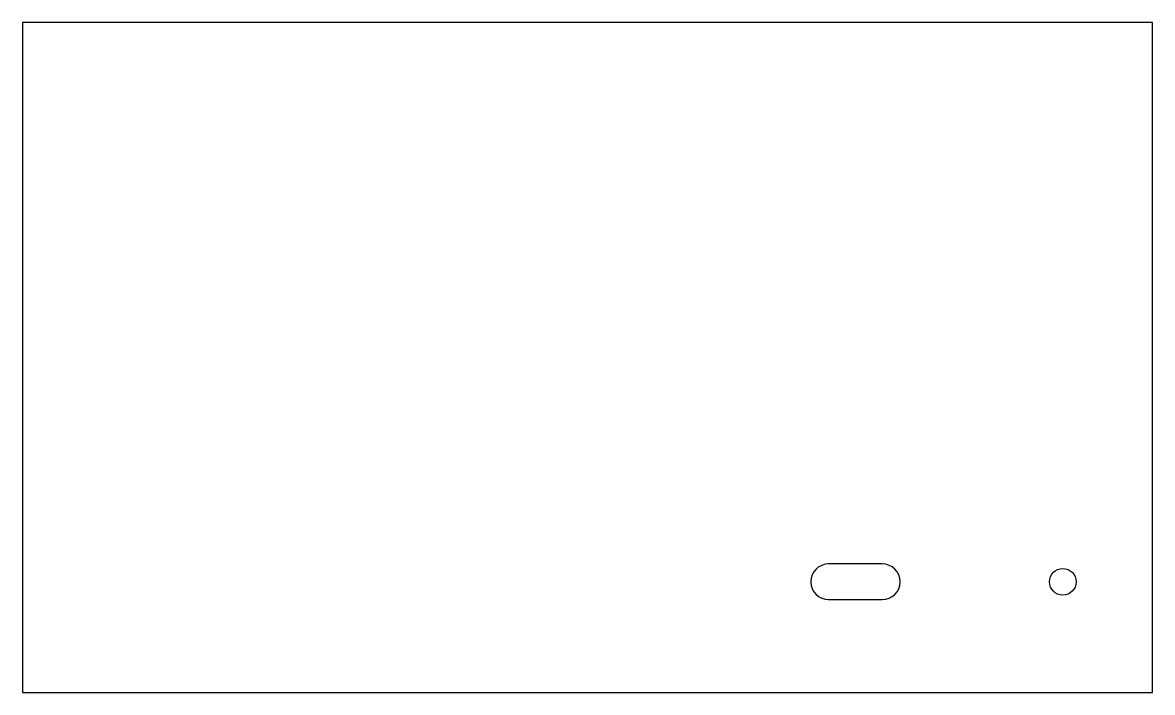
# Model space of a CAD drawing. Header units: millimetres. Extents: x -126 to 126, y -75 to 75.
import ezdxf

# ---------------------------------------------------------------- set-up
doc = ezdxf.new("R2010")
doc.units = ezdxf.units.MM

msp = doc.modelspace()

# ---------------------------------------------------------------- linework, layer by layer
at = {"color": 7, "linetype": 'Continuous', "lineweight": 25}
for p, q in [((-126.5, 75), (-126.5, -75)), ((126.5, 75), (-126.5, 75)), ((126.5, -75), (126.5, 75)), ((66, -46.23), (54, -46.23)), ((54, -54.23), (66, -54.23)), ((-126.5, -75), (126.5, -75))]:
    msp.add_line(p, q, dxfattribs=at)
msp.add_circle((106.44, -50.23), 3, dxfattribs=at)
for centre, start, end in [((54, -50.23), 90, 270), ((66, -50.23), 270, 90)]:
    msp.add_arc(centre, 4, start, end, dxfattribs=at)

doc.saveas('drawing.dxf')
